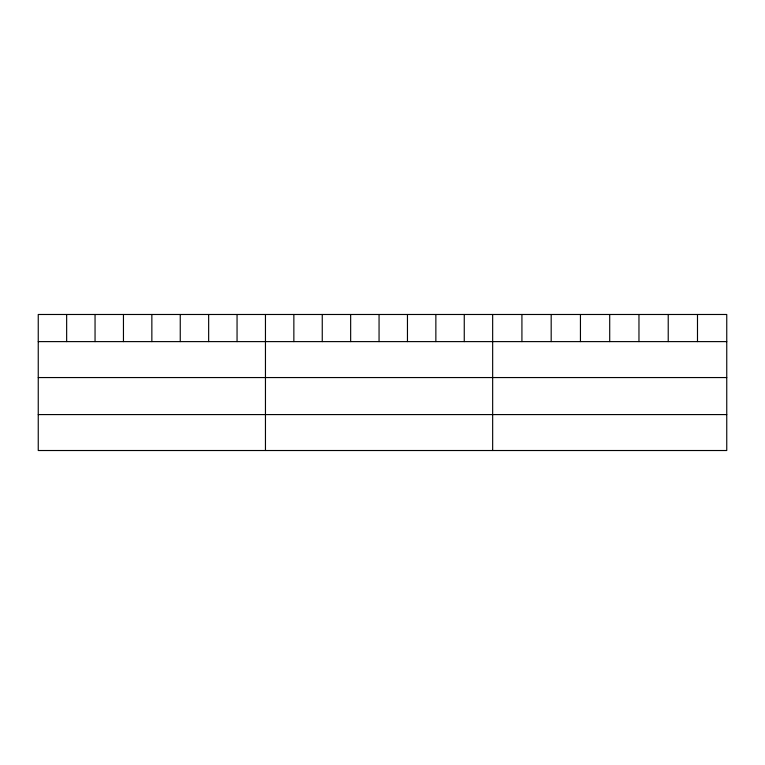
<?xml version="1.0" encoding="UTF-8"?>
<svg xmlns="http://www.w3.org/2000/svg" width="765" height="765" viewBox="0 0 765 765"><rect width="100%" height="100%" fill="white"/><g stroke="black" fill="none" stroke-linecap="round" stroke-linejoin="round"><path stroke-width="1.15" d="M726.75 341.611L726.75 450.518L38.25 450.518L38.25 314.482L726.75 314.482L726.75 341.611L38.25 341.611M38.25 377.556L726.75 377.556M38.25 414.582L726.75 414.582M697.489 314.482L697.489 341.611M668.227 314.482L668.227 341.611M638.966 314.482L638.966 341.611M609.705 314.482L609.705 341.611M580.444 314.482L580.444 341.611M551.183 314.482L551.183 341.611M521.921 314.482L521.921 341.611M492.66 314.482L492.66 450.518M464.259 314.482L464.259 341.611M435.859 314.482L435.859 341.611M407.458 314.482L407.458 341.611M379.058 314.482L379.058 341.611M350.657 314.482L350.657 341.611M322.256 314.482L322.256 341.611M293.856 314.482L293.856 341.611M265.455 314.482L265.455 450.518M237.054 314.482L237.054 341.611M208.654 314.482L208.654 341.611M180.253 314.482L180.253 341.611M151.853 314.482L151.853 341.611M123.452 314.482L123.452 341.611M95.051 314.482L95.051 341.611M66.651 314.482L66.651 341.611"/></g></svg>
